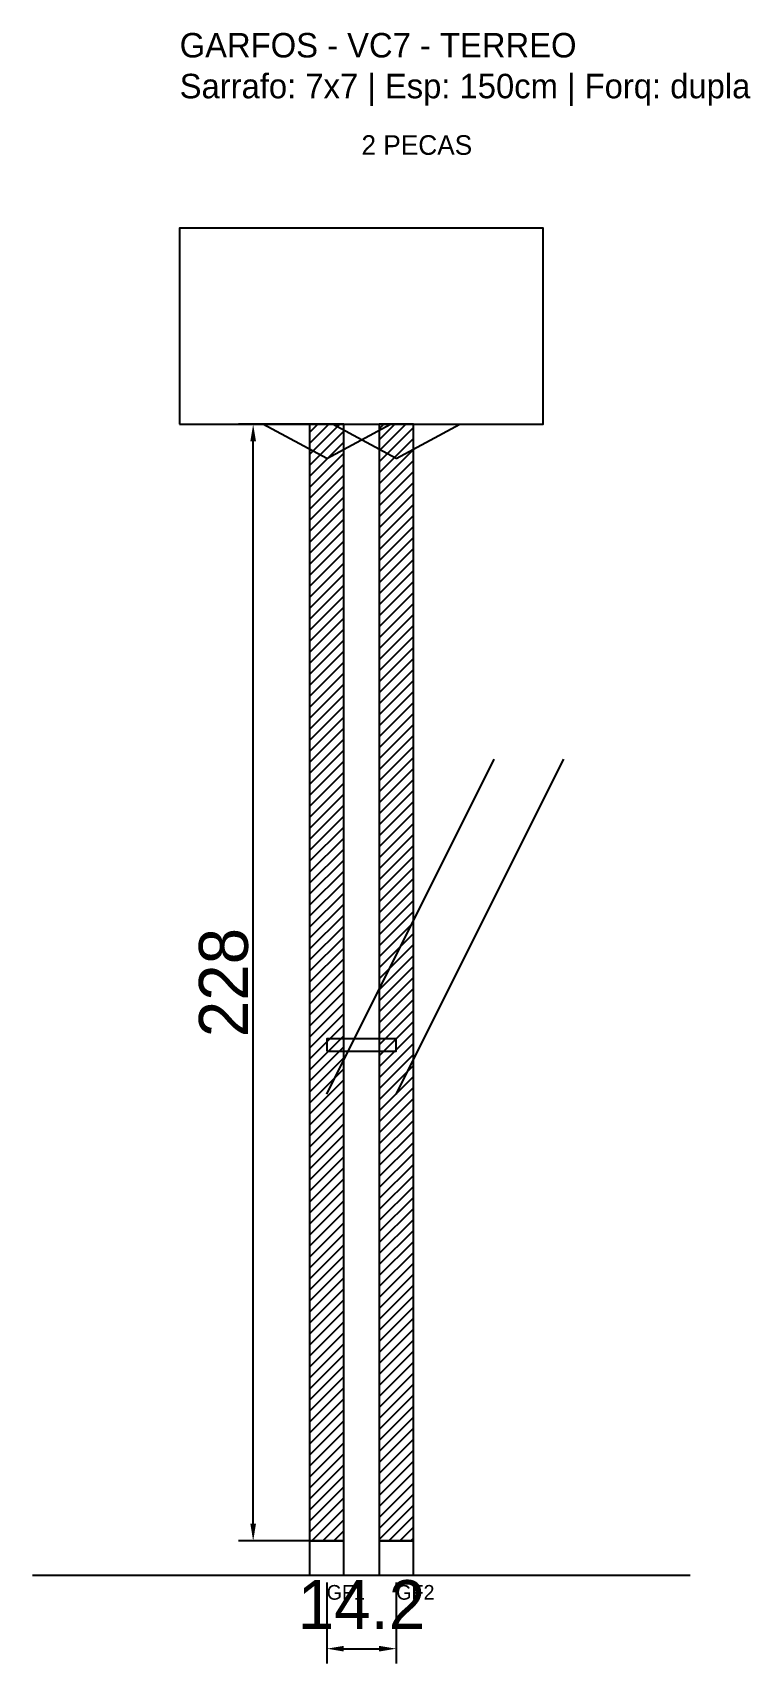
# Model space of a CAD drawing. Header units: metres. Extents: x -30 to 116, y -25 to 308.
import ezdxf

# ---------------------------------------------------------------- set-up
doc = ezdxf.new("R2010")
doc.units = ezdxf.units.M
for name, color, linetype in [('BARRA_ANCORAGEM', 1, 'Continuous'), ('COTA', 241, 'Continuous'), ('GARFOS OK', 3, 'Continuous'), ('NOME DA VIGA', 6, 'Continuous'), ('SARR_7x7', 40, 'Continuous'), ('TIRAS REESCORAMENTO', 252, 'Continuous'), ('VIGAS', 3, 'Continuous')]:
    doc.layers.add(name, color=color, linetype=linetype)
doc.dimstyles.new('EZ DXF', dxfattribs={"dimtxt": 10, "dimasz": 3.5, "dimexe": 3, "dimexo": 1.5, "dimgap": 1, "dimtad": 1, "dimdec": 1, "dimdsep": 46, "dimcen": 2.5, "dimazin": 3, "dimtfac": 1, "dimtmove": 0, "dimatfit": 3})

msp = doc.modelspace()

# ---------------------------------------------------------------- hatches: boundary and pattern name
at = {"layer": 'COTA'}
h = msp.add_hatch(dxfattribs=at)
h.set_pattern_fill('ANSI31', scale=0.5)
h.paths.add_polyline_path([(26.5, 0), (33.5, 0), (33.5, 228), (26.5, 228)])
h = msp.add_hatch(dxfattribs=at)
h.set_pattern_fill('ANSI31', scale=0.5)
h.paths.add_polyline_path([(40.69773, 0), (47.69773, 0), (47.69773, 228), (40.69773, 228)])

# ---------------------------------------------------------------- linework, layer by layer
at = {"layer": 'BARRA_ANCORAGEM'}
for p, q in [((30, 91.2), (64.2, 159.6)), ((44.19773, 91.2), (78.39773, 159.6))]:
    msp.add_line(p, q, dxfattribs=at)
at = {"layer": 'GARFOS OK'}
for p, q in [((30, 221), (17, 228)), ((17, 228), (43, 228)), ((30, 221), (43, 228)), ((44.19773, 221), (31.19773, 228)), ((31.19773, 228), (57.19773, 228)), ((44.19773, 221), (57.19773, 228))]:
    msp.add_line(p, q, dxfattribs=at)
at = {"layer": 'GARFOS OK', "linetype": 'CONTINUOUS'}
msp.add_line((-30, -7), (104.19773, -7), dxfattribs=at)
at = {"layer": 'GARFOS OK'}
for points in [[(26.5, 0), (33.5, 0), (33.5, 228), (26.5, 228), (26.5, 0)], [(40.69773, 0), (47.69773, 0), (47.69773, 228), (40.69773, 228), (40.69773, 0)]]:
    msp.add_lwpolyline(points, dxfattribs=at)
at = {"layer": 'SARR_7x7'}
for points in [[(26.5, -7), (33.5, -7), (33.5, 0), (26.5, 0), (26.5, -7)], [(40.69773, -7), (47.69773, -7), (47.69773, 0), (40.69773, 0), (40.69773, -7)]]:
    msp.add_lwpolyline(points, dxfattribs=at)
at = {"layer": 'TIRAS REESCORAMENTO'}
msp.add_lwpolyline([(30, 100), (44.19773, 100), (44.19773, 102.5), (30, 102.5), (30, 100)], dxfattribs=at)
at = {"layer": 'VIGAS'}
msp.add_lwpolyline([(0, 228), (74.19773, 228), (74.19773, 268), (0, 268), (0, 228)], dxfattribs=at)

# ---------------------------------------------------------------- texts
at = {"layer": 'NOME DA VIGA'}
for s, height, p in [('2 PECAS', 4, (37.09887, 283)), ('GF1', 3, (30, -12)), ('GF2', 3, (44.19773, -12))]:
    msp.add_text(s, height=height, dxfattribs=at).set_placement(p)
at = {"layer": 'NOME DA VIGA', "insert": (0, 293), "char_height": 5, "attachment_point": 7}
msp.add_mtext('GARFOS - VC7 - TERREO\\PSarrafo: 7x7 | Esp: 150cm | Forq: dupla', dxfattribs=at)

# ---------------------------------------------------------------- dimensions: what is measured, and where the dimension line sits
at = {"layer": 'COTA'}
msp.add_linear_dim(base=(15, 0), p1=(30, 0), p2=(30, 228), angle=90, dimstyle='EZ DXF', dxfattribs=at).render()
msp.add_linear_dim(base=(30, -22), p1=(30, -7), p2=(44.19773, -7), dimstyle='EZ DXF', dxfattribs=at).render()

doc.saveas('drawing.dxf')
